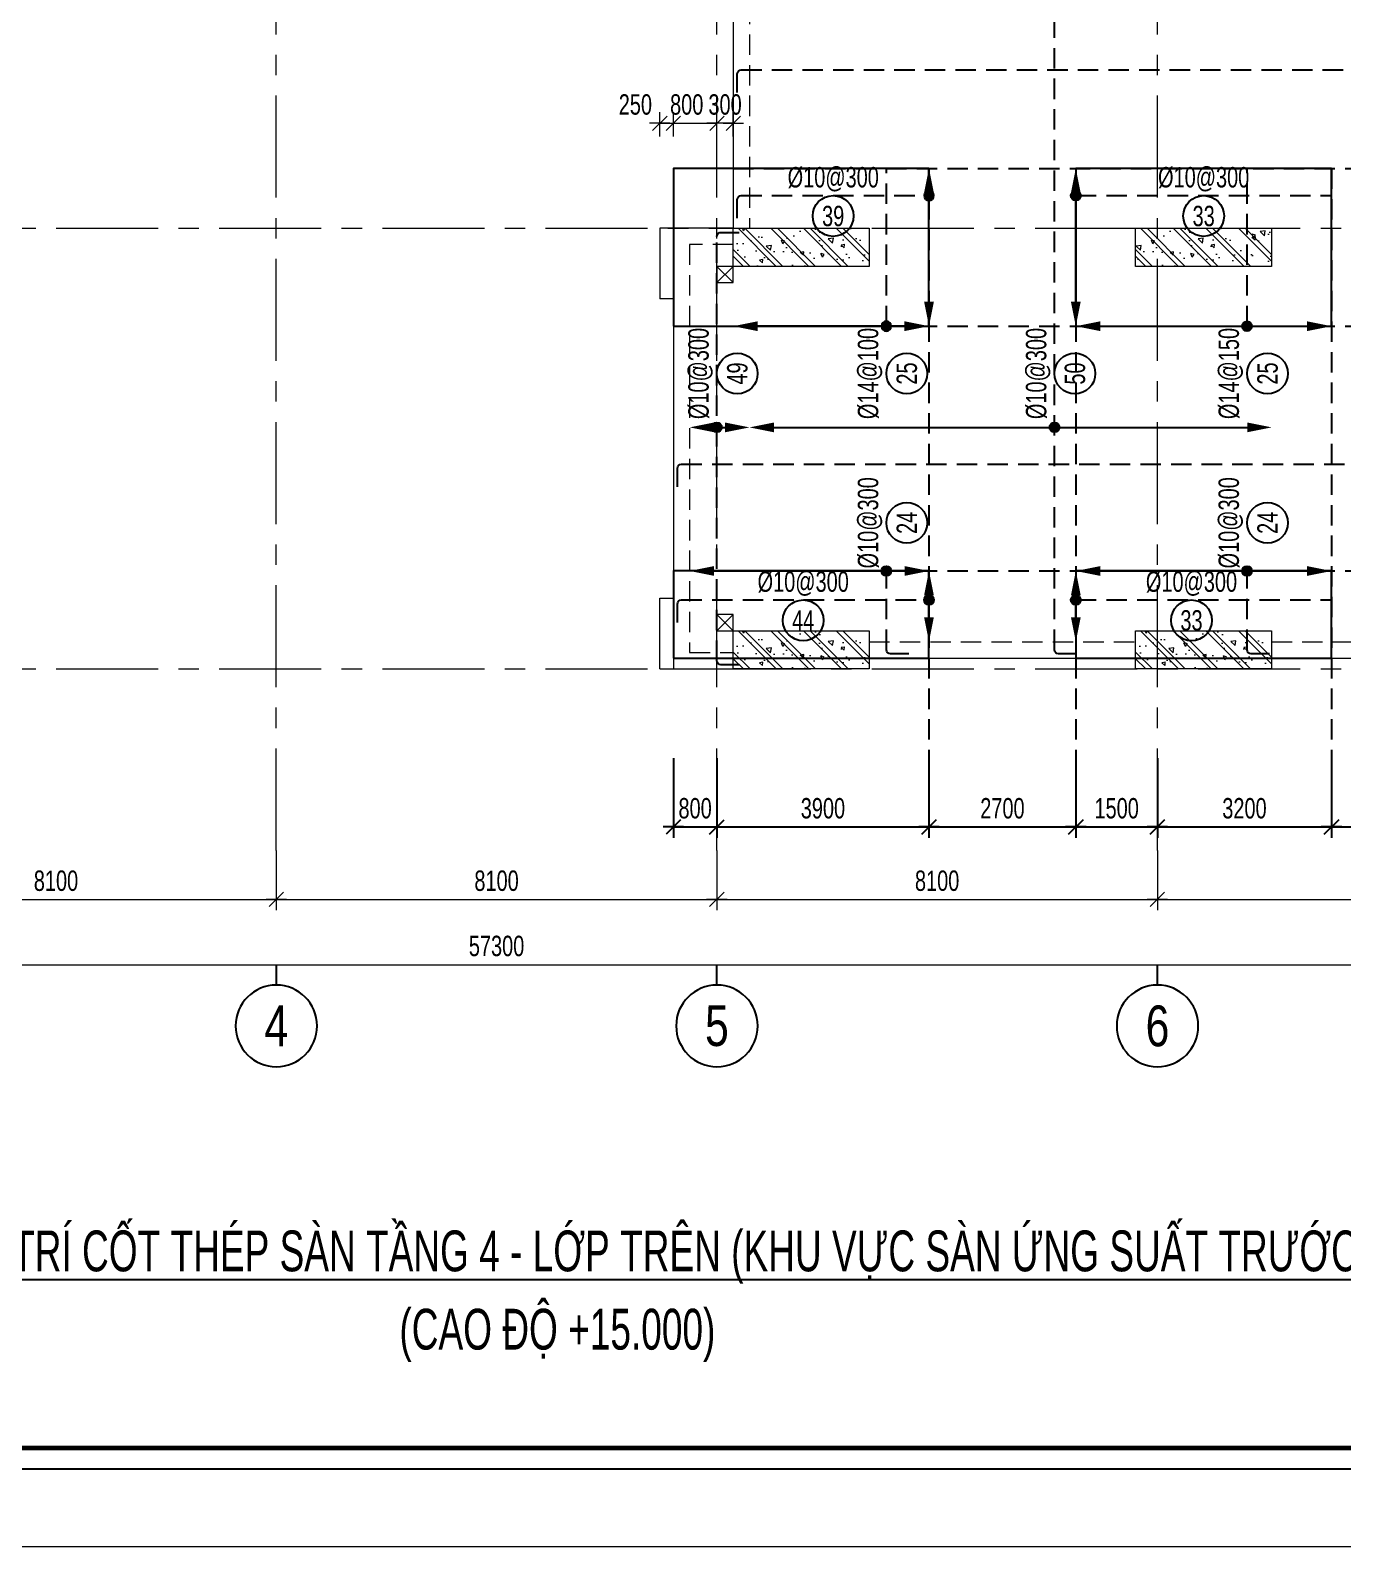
# Model space of a CAD drawing. Extents: x 475529 to 721982, y 1293854 to 1371032.
# Drawn here: x 653178 to 677306, y 1293854 to 1321727 of the extents above; entities that cross this region are included whole.
import ezdxf
from ezdxf.enums import TextEntityAlignment as Align

# ---------------------------------------------------------------- set-up
doc = ezdxf.new("R2010")
doc.units = 0
doc.header["$LTSCALE"] = 1500
doc.header["$MEASUREMENT"] = 0
doc.linetypes.add('CENTER', pattern=[2, 1.25, -0.25, 0.25, -0.25])
doc.linetypes.add('HIDDEN', pattern=[0.375, 0.25, -0.125])
doc.layers.get('Defpoints').update_dxf_attribs({"lineweight": 9})
for name, color, linetype, lineweight in [('02.CDC.DIM', 1, 'Continuous', 20), ('CDC- COT', 3, 'Continuous', 0), ('CDC- DAM', 3, 'Continuous', 5), ('CDC- TRUC', 5, 'CENTER', 15), ('CDC-LKT', 2, 'CENTER', 15), ('Dim', 8, 'Continuous', 15)]:
    doc.layers.add(name, color=color, linetype=linetype, lineweight=lineweight)
for name, color, linetype in [('CDC-KHUNGTEN', 9, 'Continuous'), ('CDC.02.DIM', 1, 'Continuous'), ('CDC.06.TEXT', 2, 'Continuous'), ('KCS_CHI', 1, 'Continuous'), ('KCS_DIM', 1, 'Continuous'), ('KCS_HIDDEN', 8, 'HIDDEN'), ('KCS_STEEL_TOP', 4, 'HIDDEN'), ('KCS_TEXT_SOTHEP', 2, 'Continuous'), ('KCS_TEXT_TEN COT', 3, 'Continuous'), ('KCS_TEXT_THEP', 2, 'Continuous')]:
    doc.layers.add(name, color=color, linetype=linetype)
doc.layers.add('KCS_KHONG_IN', color=87, linetype='Continuous', plot=False)
doc.styles.add('BIGTEXT', font='', dxfattribs={"width": 0.8, "height": 1000})
doc.styles.add('KCS_SMTEXT', font='arial.ttf', dxfattribs={"width": 0.7})
doc.styles.add('VN simplex', font='arial.ttf', dxfattribs={"width": 0.7})
doc.styles.get('BIGTEXT').set_extended_font_data('.VnArialH')
doc.dimstyles.new('DIM A1 1-150 (Time City)', dxfattribs={"dimtxt": 375, "dimasz": 1.25, "dimexe": 200, "dimexo": 0, "dimgap": 150, "dimtad": 1, "dimdec": 0, "dimzin": 13, "dimdsep": 46, "dimtxsty": 'VN simplex', "dimblk1": 'D', "dimblk2": 'D', "dimsah": 1, "dimcen": 0, "dimdle": 50, "dimclrd": 1, "dimclre": 1, "dimclrt": 2, "dimadec": 0, "dimazin": 0, "dimtfac": 1, "dimtdec": 0, "dimtix": 1, "dimtmove": 2, "dimatfit": 3, "dimldrblk": 'D', "dimfxl": 1, "dimtolj": 1, "dimtzin": 13, "dimarcsym": 0})

# ---------------------------------------------------------------- blocks, each defined once
blk = doc.blocks.new('D')
at = {"color": 8}
blk.add_line((150, 0), (-150, 0), dxfattribs=at)
at = {"color": 3}
blk.add_line((106, 106), (-106, -106), dxfattribs=at)
blk = doc.blocks.new('*D245')
at = {"layer": 'Defpoints', "color": 0, "ltscale": 0.5, "transparency": 16777216}
for p in [(16500, -3337), (24600, -3337), (24600, -4237)]:
    blk.add_point(p, dxfattribs=at)
at = {"layer": 'Dim', "color": 1, "lineweight": -2, "ltscale": 0.5, "transparency": 16777216}
for p, q in [((16500, -3337), (16500, -4437)), ((24600, -3337), (24600, -4437)), ((16501, -4237), (24599, -4237))]:
    blk.add_line(p, q, dxfattribs=at)
at = {"layer": 'Dim', "color": 1, "lineweight": -2, "ltscale": 0.5, "transparency": 16777216, "xscale": 1.25, "yscale": 1.25, "zscale": 1.25, "rotation": 180}
blk.add_blockref('D', (16500, -4237), dxfattribs=at)
at = {"layer": 'Dim', "color": 1, "lineweight": -2, "ltscale": 0.5, "transparency": 16777216, "xscale": 1.25, "yscale": 1.25, "zscale": 1.25}
blk.add_blockref('D', (24600, -4237), dxfattribs=at)
at = {"layer": 'Dim', "color": 2, "ltscale": 0.5, "transparency": 16777216, "insert": (20550, -3896), "char_height": 375, "attachment_point": 5, "style": 'VN simplex'}
blk.add_mtext('\\A1;8100', dxfattribs=at)
blk = doc.blocks.new('*D259')
at = {"layer": 'Defpoints', "color": 0, "ltscale": 0.5, "transparency": 16777216}
for p in [(24600, -3337), (32700, -3337), (32700, -4237)]:
    blk.add_point(p, dxfattribs=at)
at = {"layer": 'Dim', "color": 1, "lineweight": -2, "ltscale": 0.5, "transparency": 16777216}
for p, q in [((24600, -3337), (24600, -4437)), ((32700, -3337), (32700, -4437)), ((24601, -4237), (32699, -4237))]:
    blk.add_line(p, q, dxfattribs=at)
at = {"layer": 'Dim', "color": 1, "lineweight": -2, "ltscale": 0.5, "transparency": 16777216, "xscale": 1.25, "yscale": 1.25, "zscale": 1.25, "rotation": 180}
blk.add_blockref('D', (24600, -4237), dxfattribs=at)
at = {"layer": 'Dim', "color": 1, "lineweight": -2, "ltscale": 0.5, "transparency": 16777216, "xscale": 1.25, "yscale": 1.25, "zscale": 1.25}
blk.add_blockref('D', (32700, -4237), dxfattribs=at)
at = {"layer": 'Dim', "color": 2, "ltscale": 0.5, "transparency": 16777216, "insert": (28650, -3896), "char_height": 375, "attachment_point": 5, "style": 'VN simplex'}
blk.add_mtext('\\A1;8100', dxfattribs=at)
blk = doc.blocks.new('*D260')
at = {"layer": 'Defpoints', "color": 0, "ltscale": 0.5, "transparency": 16777216}
for p in [(32700, -3337), (40800, -3337), (40800, -4237)]:
    blk.add_point(p, dxfattribs=at)
at = {"layer": 'Dim', "color": 1, "lineweight": -2, "ltscale": 0.5, "transparency": 16777216}
for p, q in [((32700, -3337), (32700, -4437)), ((40800, -3337), (40800, -4437)), ((32701, -4237), (40799, -4237))]:
    blk.add_line(p, q, dxfattribs=at)
at = {"layer": 'Dim', "color": 1, "lineweight": -2, "ltscale": 0.5, "transparency": 16777216, "xscale": 1.25, "yscale": 1.25, "zscale": 1.25, "rotation": 180}
blk.add_blockref('D', (32700, -4237), dxfattribs=at)
at = {"layer": 'Dim', "color": 1, "lineweight": -2, "ltscale": 0.5, "transparency": 16777216, "xscale": 1.25, "yscale": 1.25, "zscale": 1.25}
blk.add_blockref('D', (40800, -4237), dxfattribs=at)
at = {"layer": 'Dim', "color": 2, "ltscale": 0.5, "transparency": 16777216, "insert": (36750, -3896), "char_height": 375, "attachment_point": 5, "style": 'VN simplex'}
blk.add_mtext('\\A1;8100', dxfattribs=at)
blk = doc.blocks.new('*D261')
at = {"layer": 'Defpoints', "color": 0, "ltscale": 0.5, "transparency": 16777216}
for p in [(40800, -3337), (48900, -3337), (48900, -4237)]:
    blk.add_point(p, dxfattribs=at)
at = {"layer": 'Dim', "color": 1, "lineweight": -2, "ltscale": 0.5, "transparency": 16777216}
for p, q in [((40800, -3337), (40800, -4437)), ((48900, -3337), (48900, -4437)), ((40801, -4237), (48899, -4237))]:
    blk.add_line(p, q, dxfattribs=at)
at = {"layer": 'Dim', "color": 1, "lineweight": -2, "ltscale": 0.5, "transparency": 16777216, "xscale": 1.25, "yscale": 1.25, "zscale": 1.25, "rotation": 180}
blk.add_blockref('D', (40800, -4237), dxfattribs=at)
at = {"layer": 'Dim', "color": 1, "lineweight": -2, "ltscale": 0.5, "transparency": 16777216, "xscale": 1.25, "yscale": 1.25, "zscale": 1.25}
blk.add_blockref('D', (48900, -4237), dxfattribs=at)
at = {"layer": 'Dim', "color": 2, "ltscale": 0.5, "transparency": 16777216, "insert": (44850, -3896), "char_height": 375, "attachment_point": 5, "style": 'VN simplex'}
blk.add_mtext('\\A1;8100', dxfattribs=at)
blk = doc.blocks.new('*D256')
at = {"layer": 'Defpoints', "color": 0, "ltscale": 0.5, "transparency": 16777216}
for p in [(0, -3337), (57300, -3337), (57300, -5437)]:
    blk.add_point(p, dxfattribs=at)
at = {"layer": 'Dim', "color": 1, "lineweight": -2, "ltscale": 0.5, "transparency": 16777216}
for p, q in [((0, -3337), (0, -5637)), ((57300, -3337), (57300, -5637)), ((1, -5437), (57299, -5437))]:
    blk.add_line(p, q, dxfattribs=at)
at = {"layer": 'Dim', "color": 1, "lineweight": -2, "ltscale": 0.5, "transparency": 16777216, "xscale": 1.25, "yscale": 1.25, "zscale": 1.25, "rotation": 180}
blk.add_blockref('D', (0, -5437), dxfattribs=at)
at = {"layer": 'Dim', "color": 1, "lineweight": -2, "ltscale": 0.5, "transparency": 16777216, "xscale": 1.25, "yscale": 1.25, "zscale": 1.25}
blk.add_blockref('D', (57300, -5437), dxfattribs=at)
at = {"layer": 'Dim', "color": 2, "ltscale": 0.5, "transparency": 16777216, "insert": (28650, -5095), "char_height": 375, "attachment_point": 5, "style": 'VN simplex'}
blk.add_mtext('\\A1;57300', dxfattribs=at)
blk = doc.blocks.new('*D250')
at = {"layer": 'Defpoints', "color": 0, "ltscale": 0.5, "transparency": 16777216}
for p in [(32701, 10031), (32701, 9784), (33001, 9784)]:
    blk.add_point(p, dxfattribs=at)
at = {"layer": 'Dim', "color": 1, "lineweight": -2, "ltscale": 0.5, "transparency": 16777216}
for p, q in [((32701, 9784), (32701, 10231)), ((33001, 9784), (33001, 10231)), ((32700, 10031), (32699, 10031)), ((33001, 10031), (32701, 10031)), ((33003, 10031), (33004, 10031))]:
    blk.add_line(p, q, dxfattribs=at)
at = {"layer": 'Dim', "color": 1, "lineweight": -2, "ltscale": 0.5, "transparency": 16777216, "xscale": 1.25, "yscale": 1.25, "zscale": 1.25}
blk.add_blockref('D', (32701, 10031), dxfattribs=at)
at = {"layer": 'Dim', "color": 1, "lineweight": -2, "ltscale": 0.5, "transparency": 16777216, "xscale": 1.25, "yscale": 1.25, "zscale": 1.25, "rotation": 180}
blk.add_blockref('D', (33001, 10031), dxfattribs=at)
at = {"layer": 'Dim', "color": 2, "ltscale": 0.5, "transparency": 16777216, "insert": (32851, 10373), "char_height": 375, "attachment_point": 5, "style": 'VN simplex'}
blk.add_mtext('\\A1;300', dxfattribs=at)
blk = doc.blocks.new('*D251')
at = {"layer": 'Defpoints', "color": 0, "ltscale": 0.5, "transparency": 16777216}
for p in [(31901, 9784), (32701, 10031), (32701, 9784)]:
    blk.add_point(p, dxfattribs=at)
at = {"layer": 'Dim', "color": 1, "lineweight": -2, "ltscale": 0.5, "transparency": 16777216}
for p, q in [((31901, 9784), (31901, 10231)), ((32701, 9784), (32701, 10231)), ((31903, 10031), (32700, 10031))]:
    blk.add_line(p, q, dxfattribs=at)
at = {"layer": 'Dim', "color": 1, "lineweight": -2, "ltscale": 0.5, "transparency": 16777216, "xscale": 1.25, "yscale": 1.25, "zscale": 1.25, "rotation": 180}
blk.add_blockref('D', (31901, 10031), dxfattribs=at)
at = {"layer": 'Dim', "color": 1, "lineweight": -2, "ltscale": 0.5, "transparency": 16777216, "xscale": 1.25, "yscale": 1.25, "zscale": 1.25}
blk.add_blockref('D', (32701, 10031), dxfattribs=at)
at = {"layer": 'Dim', "color": 2, "ltscale": 0.5, "transparency": 16777216, "insert": (32146, 10373), "char_height": 375, "attachment_point": 5, "style": 'VN simplex'}
blk.add_mtext('\\A1;800', dxfattribs=at)
blk = doc.blocks.new('*D252')
at = {"layer": 'Defpoints', "color": 0, "ltscale": 0.5, "transparency": 16777216}
for p in [(31651, 9784), (31901, 10031), (31901, 9784)]:
    blk.add_point(p, dxfattribs=at)
at = {"layer": 'Dim', "color": 1, "lineweight": -2, "ltscale": 0.5, "transparency": 16777216}
for p, q in [((31651, 9784), (31651, 10231)), ((31901, 9784), (31901, 10231)), ((31650, 10031), (31649, 10031)), ((31651, 10031), (31901, 10031)), ((31903, 10031), (31904, 10031))]:
    blk.add_line(p, q, dxfattribs=at)
at = {"layer": 'Dim', "color": 1, "lineweight": -2, "ltscale": 0.5, "transparency": 16777216, "xscale": 1.25, "yscale": 1.25, "zscale": 1.25}
blk.add_blockref('D', (31651, 10031), dxfattribs=at)
at = {"layer": 'Dim', "color": 1, "lineweight": -2, "ltscale": 0.5, "transparency": 16777216, "xscale": 1.25, "yscale": 1.25, "zscale": 1.25, "rotation": 180}
blk.add_blockref('D', (31901, 10031), dxfattribs=at)
at = {"layer": 'Dim', "color": 2, "ltscale": 0.5, "transparency": 16777216, "insert": (31202, 10373), "char_height": 375, "attachment_point": 5, "style": 'VN simplex'}
blk.add_mtext('\\A1;250', dxfattribs=at)
blk = doc.blocks.new('cot vach loi tang 3 new')
at = {"layer": 'CDC- COT'}
h = blk.add_hatch(dxfattribs=at)
h.set_pattern_fill('BT-01', color=8, scale=100, angle=90, pattern_type=2)
h.set_pattern_definition([(140, (422442.93, -475572.3), (62.7521, 717.2602), [75, -825]), (85, (422442.9, -475572.3), (-752.1921, -138.7513), [60, -660]), (190.4514, (422448.16, -475512.5), (-689.4395, 578.5094), [63.7402, -701.1421]), (136.1842, (422242.9, -475572.3), (165.519, 1067.241), [112.5, -1237.5]), (186.6356, (422256.7, -475483.4), (-974.118, 934.6627), [95.6103, -1051.713]), (81.1842, (422242.9, -475572.3), (-974.1186, 934.662), [90, -990]), (111, (422292.93, -475472.3), (402.6189, 596.90705), [75, -825]), (56, (422292.9, -475472.3), (-725.15, 243.3153), [60, -660]), (161.4514, (422326.5, -475422.56), (-322.5305, 840.2226), [63.7402, -701.1421]), (127.5, (422442.93, -475572.3), (-332.89385, 12.15986), [0, -652, 0, -670, 0, -662.5]), (97.5, (422442.93, -475572.3), (-394.4117, 263.06954), [0, -382, 0, -637, 0, -252.5]), (57.5, (422442.93, -475795.3), (22.55487, 533.82244), [0, -250, 0, -780, 0, -1035]), (47.5, (422442.93, -475895.3), (-100.105, 583.18617), [0, -325, 0, -518, 0, -735]), (135, (422442.93, -475572.3), (-300.5204, -300.5204), []), (135, (422320.43, -475572.3), (-300.5204, -300.5204), [])])
h.paths.add_polyline_path([(75207, -268443), (75207, -267743), (77707, -267743), (77707, -268443)])
h = blk.add_hatch(dxfattribs=at)
h.set_pattern_fill('BT-01', color=8, scale=100, angle=90, pattern_type=2)
h.set_pattern_definition([(140, (429242.93, -475572.3), (62.7521, 717.2602), [75, -825]), (85, (429242.9, -475572.3), (-752.1921, -138.7513), [60, -660]), (190.4514, (429248.16, -475512.5), (-689.4395, 578.5094), [63.7402, -701.1421]), (136.1842, (429042.9, -475572.3), (165.519, 1067.241), [112.5, -1237.5]), (186.6356, (429056.7, -475483.4), (-974.118, 934.6627), [95.6103, -1051.713]), (81.1842, (429042.9, -475572.3), (-974.1186, 934.662), [90, -990]), (111, (429092.93, -475472.3), (402.6189, 596.90705), [75, -825]), (56, (429092.9, -475472.3), (-725.15, 243.3153), [60, -660]), (161.4514, (429126.5, -475422.56), (-322.5305, 840.2226), [63.7402, -701.1421]), (127.5, (429242.93, -475572.3), (-332.89385, 12.15986), [0, -652, 0, -670, 0, -662.5]), (97.5, (429242.93, -475572.3), (-394.4117, 263.06954), [0, -382, 0, -637, 0, -252.5]), (57.5, (429242.93, -475795.3), (22.55487, 533.82244), [0, -250, 0, -780, 0, -1035]), (47.5, (429242.93, -475895.3), (-100.105, 583.18617), [0, -325, 0, -518, 0, -735]), (135, (429242.93, -475572.3), (-300.5204, -300.5204), []), (135, (429120.43, -475572.3), (-300.5204, -300.5204), [])])
h.paths.add_polyline_path([(82607, -268443), (82607, -267743), (85107, -267743), (85107, -268443)])
h = blk.add_hatch(dxfattribs=at)
h.set_pattern_fill('BT-01', color=8, scale=100, angle=90, pattern_type=2)
h.set_pattern_definition([(140, (422442.93, -482972.3), (62.7521, 717.2602), [75, -825]), (85, (422442.9, -482972.3), (-752.1921, -138.7513), [60, -660]), (190.4514, (422448.16, -482912.5), (-689.4395, 578.5094), [63.7402, -701.1421]), (136.1842, (422242.9, -482972.3), (165.519, 1067.241), [112.5, -1237.5]), (186.6356, (422256.7, -482883.4), (-974.118, 934.6627), [95.6103, -1051.713]), (81.1842, (422242.9, -482972.3), (-974.1186, 934.662), [90, -990]), (111, (422292.93, -482872.3), (402.6189, 596.90705), [75, -825]), (56, (422292.9, -482872.3), (-725.15, 243.3153), [60, -660]), (161.4514, (422326.5, -482822.56), (-322.5305, 840.2226), [63.7402, -701.1421]), (127.5, (422442.93, -482972.3), (-332.89385, 12.15986), [0, -652, 0, -670, 0, -662.5]), (97.5, (422442.93, -482972.3), (-394.4117, 263.06954), [0, -382, 0, -637, 0, -252.5]), (57.5, (422442.93, -483195.3), (22.55487, 533.82244), [0, -250, 0, -780, 0, -1035]), (47.5, (422442.93, -483295.3), (-100.105, 583.18617), [0, -325, 0, -518, 0, -735]), (135, (422442.93, -482972.3), (-300.5204, -300.5204), []), (135, (422320.43, -482972.3), (-300.5204, -300.5204), [])])
h.paths.add_polyline_path([(75207, -275843), (75207, -275143), (77707, -275143), (77707, -275843)])
h = blk.add_hatch(dxfattribs=at)
h.set_pattern_fill('BT-01', color=8, scale=100, angle=90, pattern_type=2)
h.set_pattern_definition([(140, (429842.93, -482972.3), (62.7521, 717.2602), [75, -825]), (85, (429842.9, -482972.3), (-752.1921, -138.7513), [60, -660]), (190.4514, (429848.16, -482912.5), (-689.4395, 578.5094), [63.7402, -701.1421]), (136.1842, (429642.9, -482972.3), (165.519, 1067.241), [112.5, -1237.5]), (186.6356, (429656.7, -482883.4), (-974.118, 934.6627), [95.6103, -1051.713]), (81.1842, (429642.9, -482972.3), (-974.1186, 934.662), [90, -990]), (111, (429692.93, -482872.3), (402.6189, 596.90705), [75, -825]), (56, (429692.9, -482872.3), (-725.15, 243.3153), [60, -660]), (161.4514, (429726.5, -482822.56), (-322.5305, 840.2226), [63.7402, -701.1421]), (127.5, (429842.93, -482972.3), (-332.89385, 12.15986), [0, -652, 0, -670, 0, -662.5]), (97.5, (429842.93, -482972.3), (-394.4117, 263.06954), [0, -382, 0, -637, 0, -252.5]), (57.5, (429842.93, -483195.3), (22.55487, 533.82244), [0, -250, 0, -780, 0, -1035]), (47.5, (429842.93, -483295.3), (-100.105, 583.18617), [0, -325, 0, -518, 0, -735]), (135, (429842.93, -482972.3), (-300.5204, -300.5204), []), (135, (429720.43, -482972.3), (-300.5204, -300.5204), [])])
h.paths.add_polyline_path([(82607, -275843), (82607, -275143), (85107, -275143), (85107, -275843)])
for points in [[(75207, -268443), (75207, -267743), (77707, -267743), (77707, -268443)], [(82607, -268443), (82607, -267743), (85107, -267743), (85107, -268443)], [(75207, -275843), (75207, -275143), (77707, -275143), (77707, -275843)], [(82607, -275843), (82607, -275143), (85107, -275143), (85107, -275843)]]:
    blk.add_lwpolyline(points, close=True, dxfattribs=at)
blk = doc.blocks.new('_Axis name')
at = {"layer": 'CDC.02.DIM'}
blk.add_line((0, 2.5), (0, 0), dxfattribs=at)
blk.add_circle((0, 7.5), 5, dxfattribs=at)
at = {"layer": 'CDC.02.DIM', "style": 'BIGTEXT', "width": 0.75}
blk.add_attdef('.', text='', height=5, dxfattribs=at).set_placement((0, 7.5), align=Align.MIDDLE)
blk = doc.blocks.new('KCS_MuiTenRaiThep')
blk.add_lwpolyline([(0, 0, 0, 1.2, 0), (3, 0, 1.2, 1.2, 0)], format="xyseb")
blk = doc.blocks.new('KCS_ChamRaiThep')
h = blk.add_hatch(color=256)
h.dxf.hatch_style = 1
h.paths.add_polyline_path([(0.6, 0, 1), (-0.6, 0, 1)])
blk.add_circle((0, 0), 0.6)
blk = doc.blocks.new('*D14')
at = {"layer": 'Defpoints', "color": 0, "transparency": 16777216}
for p in [(665000, 1308349), (665800, 1308349), (665800, 1307083)]:
    blk.add_point(p, dxfattribs=at)
at = {"layer": 'KCS_DIM', "color": 1, "lineweight": -2, "transparency": 16777216}
for p, q in [((665000, 1308349), (665000, 1306883)), ((665800, 1308349), (665800, 1306883)), ((664999, 1307083), (664997, 1307083)), ((665000, 1307083), (665800, 1307083)), ((665801, 1307083), (665802, 1307083))]:
    blk.add_line(p, q, dxfattribs=at)
at = {"layer": 'KCS_DIM', "color": 1, "lineweight": -2, "transparency": 16777216, "xscale": 1.25, "yscale": 1.25, "zscale": 1.25}
blk.add_blockref('D', (665000, 1307083), dxfattribs=at)
at = {"layer": 'KCS_DIM', "color": 1, "lineweight": -2, "transparency": 16777216, "xscale": 1.25, "yscale": 1.25, "zscale": 1.25, "rotation": 180}
blk.add_blockref('D', (665800, 1307083), dxfattribs=at)
at = {"layer": 'KCS_DIM', "color": 2, "transparency": 16777216, "insert": (665400, 1307425), "char_height": 375, "attachment_point": 5, "style": 'VN simplex'}
blk.add_mtext('\\A1;800', dxfattribs=at)
blk = doc.blocks.new('*D15')
at = {"layer": 'Defpoints', "color": 0, "transparency": 16777216}
for p in [(672400, 1308349), (673900, 1308349), (673900, 1307083)]:
    blk.add_point(p, dxfattribs=at)
at = {"layer": 'KCS_DIM', "color": 1, "lineweight": -2, "transparency": 16777216}
for p, q in [((672400, 1308349), (672400, 1306883)), ((673900, 1308349), (673900, 1306883)), ((672401, 1307083), (673899, 1307083))]:
    blk.add_line(p, q, dxfattribs=at)
at = {"layer": 'KCS_DIM', "color": 1, "lineweight": -2, "transparency": 16777216, "xscale": 1.25, "yscale": 1.25, "zscale": 1.25, "rotation": 180}
blk.add_blockref('D', (672400, 1307083), dxfattribs=at)
at = {"layer": 'KCS_DIM', "color": 1, "lineweight": -2, "transparency": 16777216, "xscale": 1.25, "yscale": 1.25, "zscale": 1.25}
blk.add_blockref('D', (673900, 1307083), dxfattribs=at)
at = {"layer": 'KCS_DIM', "color": 2, "transparency": 16777216, "insert": (673150, 1307425), "char_height": 375, "attachment_point": 5, "style": 'VN simplex'}
blk.add_mtext('\\A1;1500', dxfattribs=at)
blk = doc.blocks.new('*D16')
at = {"layer": 'Defpoints', "color": 0, "transparency": 16777216}
for p in [(673900, 1308349), (677100, 1308349), (677100, 1307083)]:
    blk.add_point(p, dxfattribs=at)
at = {"layer": 'KCS_DIM', "color": 1, "lineweight": -2, "transparency": 16777216}
for p, q in [((673900, 1308349), (673900, 1306883)), ((677100, 1308349), (677100, 1306883)), ((673901, 1307083), (677099, 1307083))]:
    blk.add_line(p, q, dxfattribs=at)
at = {"layer": 'KCS_DIM', "color": 1, "lineweight": -2, "transparency": 16777216, "xscale": 1.25, "yscale": 1.25, "zscale": 1.25, "rotation": 180}
blk.add_blockref('D', (673900, 1307083), dxfattribs=at)
at = {"layer": 'KCS_DIM', "color": 1, "lineweight": -2, "transparency": 16777216, "xscale": 1.25, "yscale": 1.25, "zscale": 1.25}
blk.add_blockref('D', (677100, 1307083), dxfattribs=at)
at = {"layer": 'KCS_DIM', "color": 2, "transparency": 16777216, "insert": (675500, 1307425), "char_height": 375, "attachment_point": 5, "style": 'VN simplex'}
blk.add_mtext('\\A1;3200', dxfattribs=at)
blk = doc.blocks.new('*D17')
at = {"layer": 'Defpoints', "color": 0, "transparency": 16777216}
for p in [(677100, 1308349), (678750, 1308349), (678750, 1307083)]:
    blk.add_point(p, dxfattribs=at)
at = {"layer": 'KCS_DIM', "color": 1, "lineweight": -2, "transparency": 16777216}
for p, q in [((677100, 1308349), (677100, 1306883)), ((678750, 1308349), (678750, 1306883)), ((677101, 1307083), (678749, 1307083))]:
    blk.add_line(p, q, dxfattribs=at)
at = {"layer": 'KCS_DIM', "color": 1, "lineweight": -2, "transparency": 16777216, "xscale": 1.25, "yscale": 1.25, "zscale": 1.25, "rotation": 180}
blk.add_blockref('D', (677100, 1307083), dxfattribs=at)
at = {"layer": 'KCS_DIM', "color": 1, "lineweight": -2, "transparency": 16777216, "xscale": 1.25, "yscale": 1.25, "zscale": 1.25}
blk.add_blockref('D', (678750, 1307083), dxfattribs=at)
at = {"layer": 'KCS_DIM', "color": 2, "transparency": 16777216, "insert": (677925, 1307425), "char_height": 375, "attachment_point": 5, "style": 'VN simplex'}
blk.add_mtext('\\A1;1650', dxfattribs=at)
blk = doc.blocks.new('*D70')
at = {"layer": 'Defpoints', "color": 0, "transparency": 16777216}
for p in [(665800, 1308349), (669700, 1308349), (669700, 1307083)]:
    blk.add_point(p, dxfattribs=at)
at = {"layer": 'KCS_DIM', "color": 1, "lineweight": -2, "transparency": 16777216}
for p, q in [((665800, 1308349), (665800, 1306883)), ((669700, 1308349), (669700, 1306883)), ((665801, 1307083), (669699, 1307083))]:
    blk.add_line(p, q, dxfattribs=at)
at = {"layer": 'KCS_DIM', "color": 1, "lineweight": -2, "transparency": 16777216, "xscale": 1.25, "yscale": 1.25, "zscale": 1.25, "rotation": 180}
blk.add_blockref('D', (665800, 1307083), dxfattribs=at)
at = {"layer": 'KCS_DIM', "color": 1, "lineweight": -2, "transparency": 16777216, "xscale": 1.25, "yscale": 1.25, "zscale": 1.25}
blk.add_blockref('D', (669700, 1307083), dxfattribs=at)
at = {"layer": 'KCS_DIM', "color": 2, "transparency": 16777216, "insert": (667750, 1307425), "char_height": 375, "attachment_point": 5, "style": 'VN simplex'}
blk.add_mtext('\\A1;3900', dxfattribs=at)
blk = doc.blocks.new('*D71')
at = {"layer": 'Defpoints', "color": 0, "transparency": 16777216}
for p in [(669700, 1308349), (672400, 1308349), (672400, 1307083)]:
    blk.add_point(p, dxfattribs=at)
at = {"layer": 'KCS_DIM', "color": 1, "lineweight": -2, "transparency": 16777216}
for p, q in [((669700, 1308349), (669700, 1306883)), ((672400, 1308349), (672400, 1306883)), ((669701, 1307083), (672399, 1307083))]:
    blk.add_line(p, q, dxfattribs=at)
at = {"layer": 'KCS_DIM', "color": 1, "lineweight": -2, "transparency": 16777216, "xscale": 1.25, "yscale": 1.25, "zscale": 1.25, "rotation": 180}
blk.add_blockref('D', (669700, 1307083), dxfattribs=at)
at = {"layer": 'KCS_DIM', "color": 1, "lineweight": -2, "transparency": 16777216, "xscale": 1.25, "yscale": 1.25, "zscale": 1.25}
blk.add_blockref('D', (672400, 1307083), dxfattribs=at)
at = {"layer": 'KCS_DIM', "color": 2, "transparency": 16777216, "insert": (671050, 1307425), "char_height": 375, "attachment_point": 5, "style": 'VN simplex'}
blk.add_mtext('\\A1;2700', dxfattribs=at)
blk = doc.blocks.new('KHUNG TEN')
at = {"layer": 'CDC-KHUNGTEN', "color": 8}
blk.add_lwpolyline([(75096, 1100), (83000, 1100), (83000, 58300), (3000, 58300), (3000, 1100), (75096, 1100)], dxfattribs=at)
at = {"layer": 'CDC-KHUNGTEN', "color": 255, "lineweight": 60}
blk.add_lwpolyline([(74900, 1400), (74900, 58000), (3300, 58000), (3300, 1400), (74900, 1400)], close=True, dxfattribs=at)
at = {"layer": 'Defpoints', "color": 1, "ltscale": 0.2}
blk.add_lwpolyline([(0, 0), (0, 59400), (84100, 59400), (84100, 0), (0, 0)], close=True, dxfattribs=at)
blk = doc.blocks.new('MBT04')
at = {"layer": 'CDC- DAM'}
for p, q in [((33000, 8100), (31650, 8100)), ((31650, 8100), (31650, 6800)), ((31900, 8100), (31900, 0)), ((31900, 6800), (31650, 6800)), ((31650, 0), (31650, 1300)), ((31900, 1294.1), (31650, 1294.1)), ((31650, 0), (33000, 0)), ((42900, 200), (46750, 200))]:
    blk.add_line(p, q, dxfattribs=at)
at = {"layer": 'CDC- DAM', "linetype": 'HIDDEN'}
blk.add_line((33000, 7800), (32200, 7800), dxfattribs=at)
at = {"layer": 'CDC- DAM'}
for points in [[(33000, 15600), (33000, 8100)], [(35500, 200), (40400, 200)]]:
    blk.add_lwpolyline(points, dxfattribs=at)
at = {"layer": 'CDC- DAM', "linetype": 'HIDDEN'}
for points in [[(33300, 15600), (33300, 8100)], [(32200, 7800), (32200, 300), (33000, 300)], [(35500, 500), (40400, 500)], [(42900, 500), (46750, 500)]]:
    blk.add_lwpolyline(points, dxfattribs=at)
at = {"layer": 'CDC- TRUC'}
for p, q in [((40800, -3337), (40800, 53925.2)), ((24600, -3337), (24600, 53023.7)), ((32700, -3337), (32700, 53023.7)), ((-3448.4, 8100), (61803.5, 8100)), ((-3448.4, 0), (61803.5, 0))]:
    blk.add_line(p, q, dxfattribs=at)
at = {"layer": 'CDC-LKT', "color": 1}
for p, q in [((32700, 7400), (33000, 7100)), ((33000, 7400), (32700, 7100)), ((32700, 1000), (33000, 700)), ((33000, 1000), (32700, 700))]:
    blk.add_line(p, q, dxfattribs=at)
at = {"layer": 'CDC-LKT', "linetype": 'Continuous'}
for points in [[(32700, 7100), (33000, 7100), (33000, 7400), (32700, 7400)], [(32700, 700), (33000, 700), (33000, 1000), (32700, 1000)]]:
    blk.add_lwpolyline(points, close=True, dxfattribs=at)
blk.add_blockref('cot vach loi tang 3 new', (-42207.4, 275842.2))
at = {"layer": '02.CDC.DIM'}
ref = blk.add_blockref('_Axis name', (24601.2, -5437), dxfattribs=dict(at, xscale=-150, yscale=150, zscale=150, rotation=180))
ref.add_attrib('.', '4', dxfattribs={"layer": 'CDC.02.DIM', "height": 750, "style": 'BIGTEXT', "width": 0.75}).set_placement((24601.2, -6562), align=Align.MIDDLE)
ref = blk.add_blockref('_Axis name', (32701.2, -5437), dxfattribs=dict(at, xscale=-150, yscale=150, zscale=150, rotation=180))
ref.add_attrib('.', '5', dxfattribs={"layer": 'CDC.02.DIM', "height": 750, "style": 'BIGTEXT', "width": 0.75}).set_placement((32701.2, -6562), align=Align.MIDDLE)
ref = blk.add_blockref('_Axis name', (40801.2, -5437), dxfattribs=dict(at, xscale=-150, yscale=150, zscale=150, rotation=180))
ref.add_attrib('.', '6', dxfattribs={"layer": 'CDC.02.DIM', "height": 750, "style": 'BIGTEXT', "width": 0.75}).set_placement((40801.2, -6562), align=Align.MIDDLE)
at = {"layer": 'Dim', "color": 1, "ltscale": 0.5}
for base, p1, p2, picture, middle in [((31901.3, 10031.3), (31651.3, 9784.1), (31901.3, 9784.1), '*D252', (31201.7, 10372.8)), ((32701.2, 10031.3), (31901.3, 9784.1), (32701.2, 9784.1), '*D251', (32146.2, 10372.8))]:
    dim = blk.add_linear_dim(base=base, p1=p1, p2=p2, dimstyle='DIM A1 1-150 (Time City)', dxfattribs=at)
    dim.commit()
    dim.dimension.update_dxf_attribs({"geometry": picture, "text_midpoint": middle, "dimtype": 160})
for base, p1, p2, picture, middle in [((32701.2, 10031.3), (33001.3, 9784.1), (32701.2, 9784.1), '*D250', (32851.3, 10372.9)), ((57300, -5437), (0, -3337), (57300, -3337), '*D256', (28650, -5095.4)), ((24600, -4237), (16500, -3337), (24600, -3337), '*D245', (20550, -3895.6)), ((32700, -4237), (24600, -3337), (32700, -3337), '*D259', (28650, -3895.6)), ((40800, -4237), (32700, -3337), (40800, -3337), '*D260', (36750, -3895.6)), ((48900, -4237), (40800, -3337), (48900, -3337), '*D261', (44850, -3895.6))]:
    dim = blk.add_linear_dim(base=base, p1=p1, p2=p2, dimstyle='DIM A1 1-150 (Time City)', dxfattribs=at)
    dim.commit()
    dim.dimension.update_dxf_attribs({"geometry": picture, "text_midpoint": middle})

msp = doc.modelspace()

# ---------------------------------------------------------------- linework, layer by layer
at = {"layer": 'KCS_CHI', "color": 1}
for points in [[(669699.8, 1316619), (669699.8, 1318859.3)], [(672399.3, 1316619), (672399.3, 1318859)], [(669369.3, 1316289), (666429.3, 1316289)], [(672729.8, 1316288.8), (676769.8, 1316288.8)], [(665629.8, 1311789), (669369.8, 1311789)], [(672729.8, 1311789), (676769.8, 1311789)], [(669699.3, 1310819), (669699.3, 1311459)], [(672399.3, 1310819), (672399.3, 1311459)]]:
    msp.add_lwpolyline(points, dxfattribs=at)
at = {"layer": 'KCS_CHI'}
for points in [[(665629.8, 1314428.8), (666069.8, 1314428.8)], [(666729.8, 1314428.8), (675669.8, 1314428.8)]]:
    msp.add_lwpolyline(points, dxfattribs=at)
at = {"layer": 'KCS_HIDDEN', "color": 164}
for p, q in [((666099.8, 1319189), (693446.4, 1319189)), ((669699.7, 1319189), (669699.8, 1308349.1)), ((672399.7, 1319189), (672399.8, 1308349.1)), ((677099.7, 1319189), (677099.8, 1308349.1)), ((666099.8, 1316289), (693446.4, 1316289)), ((666099.8, 1311789), (693446.4, 1311789))]:
    msp.add_line(p, q, dxfattribs=at)
at = {"layer": 'KCS_KHONG_IN'}
for points in [[(664999.8, 1316289), (669699.8, 1316289), (669699.8, 1319189), (664999.8, 1319189)], [(672399.8, 1316289), (677099.8, 1316289), (677099.8, 1319189), (672399.8, 1319189)], [(664999.8, 1310189), (669699.8, 1310189), (669699.8, 1311789), (664999.8, 1311789)], [(672399.8, 1310189), (677099.8, 1310189), (677099.8, 1311789), (672399.8, 1311789)]]:
    msp.add_lwpolyline(points, close=True, dxfattribs=at)
at = {"layer": 'KCS_STEEL_TOP'}
for points in [[(672419.6, 1310264), (672082.1, 1310264), (672053.4, 1310269.8), (672029.1, 1310286), (672012.8, 1310310.3), (672007.1, 1310339), (672007.1, 1325939), (672012.8, 1325967.8), (672029.1, 1325992.1), (672053.4, 1326008.3), (672082.1, 1326014), (672419.6, 1326014)], [(666174.8, 1320585.8), (666174.8, 1320923.3), (666180.5, 1320952), (666196.8, 1320976.4), (666221.1, 1320992.6), (666249.8, 1320998.3), (690049.8, 1320998.3), (690078.5, 1320992.6), (690102.9, 1320976.4), (690119.1, 1320952), (690124.8, 1320923.3), (690124.8, 1320585.8)], [(668916.6, 1316289.3), (668916.6, 1319189.3)], [(675548.4, 1316289), (675548.4, 1319189)], [(666174.3, 1318276.8), (666174.3, 1318614.3), (666180, 1318643), (666196.3, 1318667.3), (666220.6, 1318683.6), (666249.3, 1318689.3), (669699.3, 1318689.3)], [(672399.8, 1318689.3), (677099.8, 1318689.3)], [(666212.3, 1310064), (665874.8, 1310064), (665846.1, 1310069.8), (665821.8, 1310086), (665805.5, 1310110.3), (665799.8, 1310139), (665799.8, 1317939), (665805.5, 1317967.8), (665821.8, 1317992.1), (665846.1, 1318008.3), (665874.8, 1318014), (666212.3, 1318014)], [(665074.8, 1313338.4), (665074.8, 1313675.9), (665080.5, 1313704.6), (665096.8, 1313728.9), (665121.1, 1313745.2), (665149.8, 1313750.9), (690049.8, 1313750.9), (690078.5, 1313745.2), (690102.9, 1313728.9), (690119.1, 1313704.6), (690124.8, 1313675.9), (690124.8, 1313338.4)], [(669329.1, 1310264), (668991.6, 1310264), (668962.9, 1310269.8), (668938.6, 1310286), (668922.3, 1310310.3), (668916.6, 1310339), (668916.6, 1311789)], [(675960.9, 1310264), (675623.4, 1310264), (675594.7, 1310269.8), (675570.4, 1310286), (675554.1, 1310310.3), (675548.4, 1310339), (675548.4, 1311789)], [(665074.8, 1310843.5), (665074.8, 1311181), (665080.5, 1311209.7), (665096.8, 1311234), (665121.1, 1311250.3), (665149.8, 1311256), (669699.8, 1311256)], [(672399.8, 1311256), (677099.8, 1311256)]]:
    msp.add_lwpolyline(points, dxfattribs=at)
at = {"layer": 'KCS_TEXT_SOTHEP', "color": 1}
for centre in [(667936.8, 1318314.3), (674749.8, 1318314.3), (666174.8, 1315418.8), (669291.6, 1315418.8), (672382.1, 1315418.8), (675923.4, 1315418.8), (669291.6, 1312674.1), (675923.4, 1312674.1), (667387.3, 1310881), (674525.9, 1310881)]:
    msp.add_circle(centre, 375, dxfattribs=at)

# ---------------------------------------------------------------- block references
at = {"layer": 'CDC.06.TEXT', "xscale": 1.29930377314748, "yscale": 1.29930377314748, "zscale": 1.29930377314748}
msp.add_blockref('KHUNG TEN', (612710.7, 1293853.6, 0), dxfattribs=at)
at = {"layer": 'Dim'}
msp.add_blockref('MBT04', (633099.8, 1309989), dxfattribs=at)
at = {"layer": 'KCS_CHI', "yscale": 150, "zscale": 150}
for name, p, xscale, rotation in [('KCS_MuiTenRaiThep', (669699.8, 1319189.3), -150, 90), ('KCS_MuiTenRaiThep', (672399.3, 1319189), 150, 270), ('KCS_ChamRaiThep', (669699.8, 1318689.3), -150, 269.9999999999998), ('KCS_ChamRaiThep', (672399.3, 1318689.3), 150, 90.0000000000002), ('KCS_MuiTenRaiThep', (669699.8, 1316289), -150, 269.9999999999998), ('KCS_MuiTenRaiThep', (672399.3, 1316289), 150, 90.0000000000002), ('KCS_MuiTenRaiThep', (666099.3, 1316289), -150, 180), ('KCS_MuiTenRaiThep', (677099.8, 1316288.8), 150, 179.9999999999998), ('KCS_MuiTenRaiThep', (666399.8, 1314428.8), 150, 179.9999999999998), ('KCS_MuiTenRaiThep', (675999.8, 1314428.8), 150, 179.9999999999998), ('KCS_MuiTenRaiThep', (669699.8, 1311789), 150, 179.9999999999998), ('KCS_MuiTenRaiThep', (669699.3, 1311789), 150, 270), ('KCS_MuiTenRaiThep', (672399.3, 1311789), 150, 270), ('KCS_MuiTenRaiThep', (677099.8, 1311789), 150, 179.9999999999998), ('KCS_ChamRaiThep', (669699.3, 1311256), 150, 90.0000000000002), ('KCS_ChamRaiThep', (672399.3, 1311256), 150, 90.0000000000002), ('KCS_MuiTenRaiThep', (669699.3, 1310489), 150, 90.0000000000002), ('KCS_MuiTenRaiThep', (672399.3, 1310489), 150, 90.0000000000002)]:
    msp.add_blockref(name, p, dxfattribs=dict(at, xscale=xscale, rotation=rotation))
for name, p, xscale in [('KCS_ChamRaiThep', (668916.6, 1316289), -150), ('KCS_MuiTenRaiThep', (669699.3, 1316289), -150), ('KCS_MuiTenRaiThep', (672399.8, 1316288.8), 150), ('KCS_ChamRaiThep', (675548.4, 1316288.8), 150), ('KCS_MuiTenRaiThep', (665299.8, 1314428.8), 150), ('KCS_ChamRaiThep', (665799.8, 1314428.8), 150), ('KCS_MuiTenRaiThep', (666399.8, 1314428.8), 150), ('KCS_ChamRaiThep', (672007.1, 1314428.8), 150), ('KCS_MuiTenRaiThep', (665299.8, 1311789), 150), ('KCS_ChamRaiThep', (668916.6, 1311789), 150), ('KCS_MuiTenRaiThep', (672399.8, 1311789), 150), ('KCS_ChamRaiThep', (675548.4, 1311789), 150)]:
    msp.add_blockref(name, p, dxfattribs=dict(at, xscale=xscale))

# ---------------------------------------------------------------- texts
at = {"layer": 'KCS_TEXT_SOTHEP', "style": 'KCS_SMTEXT', "width": 0.7}
for s, p in [('39', (667938.3, 1318314.3)), ('33', (674749.8, 1318314.3)), ('44', (667387.3, 1310881)), ('33', (674525.9, 1310881))]:
    msp.add_text(s, height=375, dxfattribs=at).set_placement(p, align=Align.MIDDLE_CENTER)
for s, p in [('49', (666174.8, 1315418.8)), ('25', (669291.6, 1315418.8)), ('50', (672382.1, 1315418.8)), ('25', (675923.4, 1315418.8)), ('24', (669291.6, 1312674.1)), ('24', (675923.4, 1312674.1))]:
    msp.add_text(s, height=375, rotation=90, dxfattribs=at).set_placement(p, align=Align.MIDDLE_CENTER)
at = {"layer": 'KCS_TEXT_TEN COT', "color": 6, "style": 'KCS_SMTEXT', "width": 0.65}
for s, p in [('%%UMẶT BẰNG BỐ TRÍ CỐT THÉP SÀN TẦNG 4 - LỚP TRÊN (KHU VỰC SÀN ỨNG SUẤT TRƯỚC)', (662868, 1298915.5)), ('(CAO ĐỘ +15.000)', (662868, 1297476.5))]:
    msp.add_text(s, height=750, dxfattribs=at).set_placement(p, align=Align.CENTER)
at = {"layer": 'KCS_TEXT_THEP', "style": 'KCS_SMTEXT', "width": 0.7}
for p in [(667939.5, 1318839.3), (674749.8, 1318839.3), (667387.3, 1311406), (674525.9, 1311406)]:
    msp.add_text('%%C10@300', height=375, dxfattribs=at).set_placement(p, align=Align.CENTER)
for s, p in [('%%C10@300', (665649.8, 1315418.8)), ('%%C14@100', (668766.6, 1315418.8)), ('%%C10@300', (671857.1, 1315418.8)), ('%%C14@150', (675398.4, 1315418.8)), ('%%C10@300', (668766.6, 1312674.1)), ('%%C10@300', (675398.4, 1312674.1))]:
    msp.add_text(s, height=375, rotation=90, dxfattribs=at).set_placement(p, align=Align.CENTER)

# ---------------------------------------------------------------- dimensions: what is measured, and where the dimension line sits
at = {"layer": 'KCS_DIM'}
for base, p1, p2, picture, middle in [((665799.8, 1307083.2), (664999.8, 1308349.1), (665799.8, 1308349.1), '*D14', (665399.8, 1307424.7)), ((669699.8, 1307083.2), (665799.8, 1308349.1), (669699.8, 1308349.1), '*D70', (667749.8, 1307424.8)), ((672399.8, 1307083.2), (669699.8, 1308349.1), (672399.8, 1308349.1), '*D71', (671049.8, 1307424.7)), ((673899.8, 1307083.2), (672399.8, 1308349.1), (673899.8, 1308349.1), '*D15', (673149.8, 1307424.7)), ((677099.8, 1307083.2), (673899.8, 1308349.1), (677099.8, 1308349.1), '*D16', (675499.8, 1307424.8)), ((678749.8, 1307083.2), (677099.8, 1308349.1), (678749.8, 1308349.1), '*D17', (677924.8, 1307424.7))]:
    dim = msp.add_linear_dim(base=base, p1=p1, p2=p2, dimstyle='DIM A1 1-150 (Time City)', dxfattribs=at)
    dim.commit()
    dim.dimension.update_dxf_attribs({"geometry": picture, "text_midpoint": middle})

doc.saveas('drawing.dxf')
